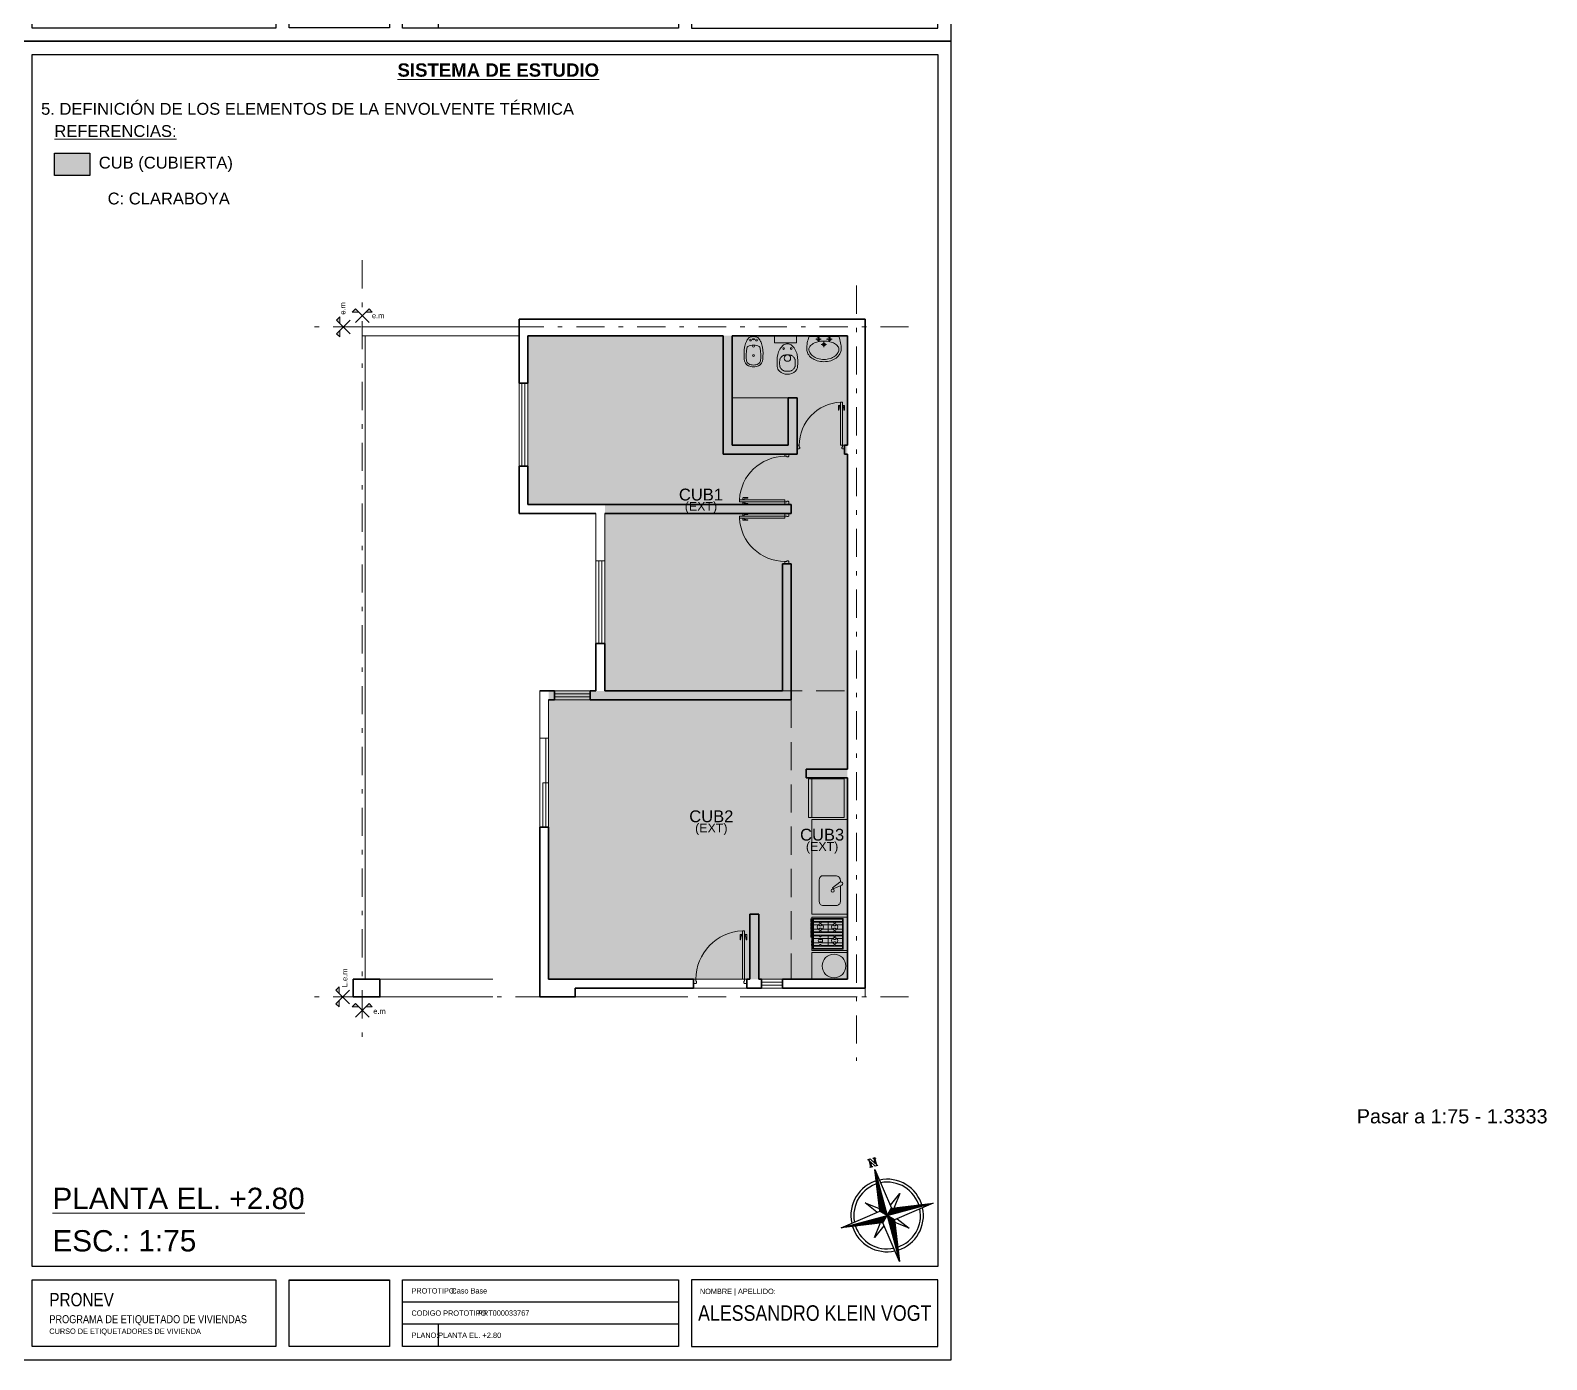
# Model space of a CAD drawing. Header units: millimetres. Extents: x 2761 to 3221, y 1635 to 1962.
# Drawn here: x 2989.04 to 3023.2, y 1802.77 to 1832.72 of the extents above; entities that cross this region are included whole.
import ezdxf
from ezdxf.enums import TextEntityAlignment as Align

# ---------------------------------------------------------------- set-up
doc = ezdxf.new("R2010")
doc.units = ezdxf.units.MM
doc.linetypes.add('DASHDOT', pattern=[25.4, 12.7, -6.35, 0, -6.35])
doc.linetypes.add('DASHED', pattern=[19.05, 12.7, -6.35])
for name, color, linetype, lineweight in [('Aberturas', 239, 'Continuous', 18), ('Artefacctos', 249, 'Continuous', 20), ('Detalles', 3, 'Continuous', 15), ('Ejes', 3, 'DASHDOT', 13), ('Muros', 6, 'Continuous', 50), ('Proyecciones', 249, 'DASHED', 0), ('Textos', 3, 'Continuous', 9)]:
    doc.layers.add(name, color=color, linetype=linetype, lineweight=lineweight)
doc.layers.add('Cubiertas de la envolvente térmica', color=7, linetype='Continuous', lineweight=15, true_color=0xe69138)
doc.layers.add('No View', color=70, linetype='Continuous', plot=False)
doc.styles.add('ROMANS', font='romans', dxfattribs={"width": 0.8})
doc.styles.get("Standard").update_dxf_attribs({"font": 'arial.ttf'})
picture_1 = doc.add_image_def('image1.png', size_in_pixel=(356, 237))

# ---------------------------------------------------------------- blocks, each defined once
blk = doc.blocks.new('Rotulo-PRONEV')
at = {"ltscale": 4}
for p, q in [((14.857, 1.299), (8.644, 1.299)), ((14.857, 0.801), (8.644, 0.801))]:
    blk.add_line(p, q, dxfattribs=at)
for points in [[(20.701, 2.099), (0.299, 2.099), (0.299, 29.398), (20.701, 29.398)], [(0.299, 1.797), (5.789, 1.797), (5.789, 0.294), (0.299, 0.294)], [(14.857, 0.296), (8.644, 0.296), (8.644, 1.8), (14.857, 1.8)], [(20.701, 1.8), (15.156, 1.8), (15.156, 0.296), (20.701, 0.296)]]:
    blk.add_lwpolyline(points, close=True, dxfattribs=at)
at = {"layer": 'No View'}
blk.add_line((9.444, 0.801), (9.444, 0.296), dxfattribs=at)
for points in [[(0, 0), (21, 0), (21, 29.7), (0, 29.7)], [(6.088, 1.793), (8.345, 1.793), (8.345, 0.298), (6.088, 0.298)]]:
    blk.add_lwpolyline(points, close=True, dxfattribs=at)
at = {"lineweight": 0, "insert": (0.685, 1.503), "char_height": 0.1803, "width": 5.63699, "attachment_point": 1, "line_spacing_factor": 0.999934}
blk.add_mtext('{\\fArial Narrow|b0|i0|c0|p34;\\H1.66667x;PRONEV\\P\\H0.6x;PROGRAMA DE ETIQUETADO DE VIVIENDAS \\P\\H0.66667x;CURSO DE ETIQUETADORES DE VIVIENDA}', dxfattribs=at)
at = {"lineweight": 0, "line_spacing_factor": 0.999934}
for s, insert, char_height, attachment_point in [('{\\fArial Narrow|b0|i0|c0|p34;PROTOTIPO:}', (8.844, 1.55), 0.1202, 4), ('{\\fArial Narrow|b0|i0|c0|p34;Caso Base}', (9.744, 1.55), 0.1202, 4), ('{\\fArial Narrow|b0|i0|c0|p34;NOMBRE | APELLIDO:}', (15.342, 1.599), 0.1202, 1), ('{\\fArial Narrow|b0|i0|c0|p34;CODIGO PROTOTIPO}:', (8.844, 1.048), 0.1202, 4), ('{\\fArial Narrow|b0|i0|c0|p34;PRT000033767}', (10.344, 1.05), 0.1202, 4), ('{\\fArial Narrow|b0|i0|c0|p34;ALESSANDRO KLEIN VOGT}', (17.929, 1.048), 0.35, 5), ('{\\fArial Narrow|b0|i0|c0|p34;PLANO}:', (8.844, 0.55), 0.1202, 4)]:
    blk.add_mtext(s, dxfattribs=dict(at, insert=insert, char_height=char_height, attachment_point=attachment_point))
image = blk.add_image(picture_1, insert=(6.088, 0.298), size_in_units=(2.257, 1.502))
image.dxf.flags = 7
blk = doc.blocks.new('*X5')
at = {"color": 0, "linetype": 'ByBlock'}
for p, q in [((-217.53, 160.5), (-217.53, 160.5)), ((-217.52, 160.498), (-217.52, 160.5)), ((-217.51, 160.497), (-217.51, 160.5)), ((-217.5, 160.496), (-217.5, 160.5)), ((-217.49, 160.494), (-217.49, 160.5)), ((-217.48, 160.493), (-217.48, 160.5)), ((-217.47, 160.491), (-217.47, 160.5)), ((-217.46, 160.49), (-217.46, 160.5)), ((-217.45, 160.488), (-217.45, 160.5)), ((-217.44, 160.487), (-217.44, 160.5)), ((-217.43, 160.486), (-217.43, 160.5)), ((-217.42, 160.484), (-217.42, 160.5)), ((-217.41, 160.483), (-217.41, 160.5)), ((-217.4, 160.481), (-217.4, 160.5)), ((-217.39, 160.48), (-217.39, 160.5)), ((-217.38, 160.478), (-217.38, 160.5)), ((-217.37, 160.477), (-217.37, 160.5)), ((-217.36, 160.476), (-217.36, 160.5)), ((-217.35, 160.474), (-217.35, 160.5)), ((-217.34, 160.473), (-217.34, 160.5)), ((-217.33, 160.471), (-217.33, 160.5)), ((-217.32, 160.47), (-217.32, 160.5)), ((-217.31, 160.468), (-217.31, 160.5)), ((-217.3, 160.467), (-217.3, 160.5)), ((-217.29, 160.466), (-217.29, 160.5)), ((-217.28, 160.464), (-217.28, 160.5)), ((-217.27, 160.463), (-217.27, 160.5)), ((-217.26, 160.461), (-217.26, 160.5)), ((-217.25, 160.46), (-217.25, 160.5)), ((-217.24, 160.458), (-217.24, 160.5)), ((-217.23, 160.457), (-217.23, 160.5)), ((-217.22, 160.456), (-217.22, 160.5)), ((-217.21, 160.454), (-217.21, 160.5)), ((-217.2, 160.453), (-217.2, 160.5)), ((-217.19, 160.451), (-217.19, 160.5)), ((-217.18, 160.45), (-217.18, 160.5)), ((-217.17, 160.448), (-217.17, 160.5)), ((-217.16, 160.447), (-217.16, 160.5)), ((-217.15, 160.446), (-217.15, 160.5)), ((-217.14, 160.444), (-217.14, 160.5)), ((-217.13, 160.443), (-217.13, 160.5)), ((-217.12, 160.441), (-217.12, 160.5)), ((-217.11, 160.44), (-217.11, 160.5)), ((-217.1, 160.438), (-217.1, 160.5)), ((-217.09, 160.441), (-217.09, 160.5)), ((-217.08, 160.451), (-217.08, 160.5)), ((-217.07, 160.461), (-217.07, 160.5)), ((-217.06, 160.471), (-217.06, 160.5)), ((-217.05, 160.481), (-217.05, 160.5)), ((-217.04, 160.491), (-217.04, 160.5))]:
    blk.add_line(p, q, dxfattribs=at)
blk = doc.blocks.new('Sbpln014')
at = {"color": 0, "linetype": 'ByBlock'}
for p, q in [((-0.156, 0.156), (0, 1.25)), ((0, 1.25), (0.156, 0.156)), ((0, 1.25), (0, 0)), ((-0.234, 0.156), (-0.469, 0.469)), ((-0.469, 0.469), (-0.156, 0.234)), ((0.156, 0.234), (0.469, 0.469)), ((0.469, 0.469), (0.234, 0.156)), ((-1.25, 0), (-0.156, 0.156)), ((-0.156, -0.156), (-1.25, 0)), ((0, 0), (-1.25, 0)), ((-0.156, 0.156), (0, 0)), ((-0.156, -0.156), (0, 0)), ((0, 0), (0.156, 0.156)), ((0, 0), (0.156, -0.156)), ((0, 0), (0, -1.25)), ((1.25, 0), (0, 0)), ((0.156, 0.156), (1.25, 0)), ((-0.469, -0.469), (-0.234, -0.156)), ((-0.156, -0.234), (-0.469, -0.469)), ((0, -1.25), (-0.156, -0.156)), ((0.156, -0.156), (0, -1.25)), ((1.25, 0), (0.156, -0.156)), ((0.469, -0.469), (0.156, -0.234)), ((0.234, -0.156), (0.469, -0.469))]:
    blk.add_line(p, q, dxfattribs=at)
blk.add_lwpolyline([(1.348, 0.064), (1.348, 0.044), (1.328, 0.044), (1.328, 0.103), (1.348, 0.103), (1.348, 0.083), (1.523, 0.083), (1.523, 0.103), (1.543, 0.103), (1.543, 0.044), (1.387, -0.053), (1.523, -0.053), (1.523, -0.034), (1.543, -0.034), (1.543, -0.092), (1.523, -0.092), (1.523, -0.073), (1.348, -0.073), (1.348, -0.092), (1.328, -0.092), (1.328, -0.034), (1.484, 0.064), (1.348, 0.064)], dxfattribs=at)
for radius, start, end in [(0.95, 92.5891, 177.4109), (0.873, 93.5464, 176.4536), (0.95, 0, 87.4109), (0.873, 0, 86.4536), (0.95, 182.5891, 267.4109), (0.873, 183.5464, 266.4536), (0.95, 270, 357.4109), (0.873, 270, 356.4536)]:
    blk.add_arc((0, 0), radius, start, end, dxfattribs=at)
for p, xscale, yscale, zscale, rotation in [((-401.25, -542.578), 2.499999999999996, 2.499999999999996, 2.499999999999996, 270), ((-542.578, 401.25), 2.5, 2.5, 2.5, 180), ((401.25, 542.578), 2.5, 2.5, 2.5, 90)]:
    blk.add_blockref('*X5', p, dxfattribs=dict(at, xscale=xscale, yscale=yscale, zscale=zscale, rotation=rotation))
at = {"color": 0, "linetype": 'ByBlock', "xscale": 2.5, "yscale": 2.5, "zscale": 2.5}
blk.add_blockref('*X5', (542.578, -401.25), dxfattribs=at)
blk = doc.blocks.new('Bidet')
at = {"color": 0, "linetype": 'ByBlock'}
blk.add_lwpolyline([(0.097, 0.628, -0.262722), (0.176, 0.5, -0.061431), (0.171, 0.274, -0.073837), (0.143, 0.178, -0.02136), (0.11, 0.116, -0.217458), (0.046, 0.075, -0.067695), (0, 0.071, -0.067639), (-0.045, 0.075, -0.190009), (-0.109, 0.116, -0.02136), (-0.143, 0.178, -0.069685), (-0.171, 0.274, -0.061431), (-0.176, 0.5, -0.262722), (-0.097, 0.628, -0.09682), (0, 0.645, -0.096471), (0.097, 0.628)], format="xyb", close=True, dxfattribs=at)
for points in [[(-0.127, 0.29, -0.084724), (-0.132, 0.53, -0.252864), (-0.091, 0.589, -0.103412), (0, 0.612, -0.103412)], [(0.127, 0.29, 0.084724), (0.132, 0.53, 0.252864), (0.091, 0.589, 0.103412), (0.001, 0.612, 0.103412)], [(0, 0.231, -0.087783), (-0.109, 0.258, -0.148188), (-0.127, 0.29, -0.09678)], [(0.001, 0.231, 0.087783), (0.109, 0.258, 0.148188), (0.127, 0.29, 0.09678)]]:
    blk.add_lwpolyline(points, format="xyb", dxfattribs=at)
for centre, radius in [((0, 0.431), 0.0166), ((-0.056, 0.137), 0.0166), ((0, 0.253), 0.0171), ((0, 0.116), 0.0166), ((0.056, 0.137), 0.0166)]:
    blk.add_circle(centre, radius, dxfattribs=at)
blk = doc.blocks.new('Inodoro')
at = {"color": 0, "linetype": 'ByBlock'}
blk.add_lwpolyline([(0, 0.585, 0.193023), (-0.137, 0.535, 0.145572), (-0.172, 0.456, 0.077711), (-0.165, 0.255, 0.087544), (-0.125, 0.161, 0.055228), (-0.065, 0.091, 0.090627), (0, 0.072, 0.091051), (0.065, 0.091, 0.055228), (0.126, 0.161, 0.087544), (0.165, 0.255, 0.077711), (0.172, 0.456, 0.145572), (0.137, 0.535, 0.193023), (0, 0.585, 61.25604)], format="xyb", close=True, dxfattribs=at)
for points in [[(-0.015, 0.536), (-0.033, 0.535, 0.028747), (-0.061, 0.527, 0.052421), (-0.075, 0.521, 0.050041), (-0.092, 0.508, 0.040538), (-0.109, 0.49, 0.036304), (-0.125, 0.468, 0.08346), (-0.129, 0.457, 0.024812), (-0.13, 0.446, 0.009631), (-0.132, 0.42, 0.014344), (-0.133, 0.411, 0.009208), (-0.132, 0.396)], [(0.015, 0.536), (0.033, 0.535, -0.028747), (0.061, 0.527, -0.052421), (0.075, 0.521, -0.050041), (0.092, 0.508, -0.040538), (0.109, 0.49, -0.036304), (0.124, 0.468, -0.08346), (0.129, 0.457, -0.024812), (0.13, 0.446, -0.009631), (0.132, 0.42, -0.014344), (0.132, 0.411, -0.009208), (0.132, 0.396)], [(-0.015, 0.256), (-0.033, 0.258, -0.028747), (-0.061, 0.265, -0.052421), (-0.075, 0.272, -0.050041), (-0.092, 0.284, -0.040538), (-0.109, 0.303, -0.036304), (-0.125, 0.325, -0.08346), (-0.129, 0.336, -0.024812), (-0.13, 0.346, -0.009631), (-0.132, 0.373, -0.014344), (-0.133, 0.382, -0.009208), (-0.132, 0.396)], [(0.015, 0.256), (0.033, 0.258, 0.028747), (0.061, 0.265, 0.052421), (0.075, 0.272, 0.050041), (0.092, 0.284, 0.040538), (0.109, 0.303, 0.036304), (0.124, 0.325, 0.08346), (0.129, 0.336, 0.024812), (0.13, 0.346, 0.009631), (0.132, 0.373, 0.014344), (0.132, 0.382, 0.009208), (0.132, 0.396)]]:
    blk.add_lwpolyline(points, format="xyb", dxfattribs=at)
for points in [[(-0.015, 0.536), (0, 0.536)], [(0.015, 0.536), (0, 0.536)], [(-0.015, 0.256), (0, 0.256)], [(0.015, 0.256), (0, 0.256)]]:
    blk.add_lwpolyline(points, dxfattribs=at)
for centre, radius in [((0, 0.314), 0.0535), ((-0.064, 0.152), 0.0141), ((0.064, 0.152), 0.0141)]:
    blk.add_circle(centre, radius, dxfattribs=at)
at = {"color": 0, "linetype": 'ByBlock', "style": 'ROMANS', "flags": 1}
blk.add_attdef('NOMENCLATURA', text='', height=0.08, dxfattribs=at).set_placement((0.017, 0.438), align=Align.MIDDLE)
blk = doc.blocks.new('Lav1')
at = {"color": 0, "linetype": 'ByBlock'}
for p, q in [((-0.098, 0.005), (-0.098, -0.092)), ((0.098, 0.005), (0.098, -0.092)), ((-0.146, -0.044), (-0.049, -0.044)), ((-0.048, -0.14), (0.048, -0.14)), ((0, -0.092), (0, -0.189)), ((0.049, -0.044), (0.146, -0.044))]:
    blk.add_line(p, q, dxfattribs=at)
for points in [[(0.268, 0, -0.093113), (0.31, -0.225, -0.130379), (0.288, -0.307, -0.106492), (0.219, -0.384, -0.084146), (0.123, -0.432, -0.073141), (0, -0.45, -0.073141), (-0.123, -0.432, -0.084146), (-0.219, -0.384, -0.106492), (-0.288, -0.307, -0.130379), (-0.31, -0.225, -0.093113), (-0.268, 0)], [(-0.27, -0.225, -0.165741), (-0.253, -0.175, -0.105633), (-0.191, -0.122, -0.068595), (-0.109, -0.092, -0.054776), (0, -0.08, -0.054776), (0.109, -0.092, -0.068595), (0.191, -0.122, -0.105633), (0.253, -0.175, -0.165741), (0.27, -0.225, -0.130379), (0.253, -0.287, -0.106492), (0.196, -0.352, -0.084146), (0.111, -0.394, -0.073141), (0, -0.41, -0.073141), (-0.111, -0.394, -0.084146), (-0.196, -0.352, -0.106492), (-0.253, -0.287, -0.130379)]]:
    blk.add_lwpolyline(points, format="xyb", close=True, dxfattribs=at)
for centre, radius in [((-0.098, -0.044), 0.03), ((0, -0.14), 0.028), ((0, -0.14), 0.014), ((0.098, -0.044), 0.03)]:
    blk.add_circle(centre, radius, dxfattribs=at)
blk = doc.blocks.new('P82i')
at = {"color": 0, "linetype": 'ByBlock'}
for points in [[(0.036, 0.828), (0.011, 0.828, 0.414214), (0.001, 0.818), (0.001, 0.738), (0.011, 0.738), (0.021, 0.808), (0.036, 0.808)], [(0.081, 0.828), (0.106, 0.828, -0.414214), (0.116, 0.818), (0.116, 0.738), (0.106, 0.738), (0.096, 0.808), (0.081, 0.808)]]:
    blk.add_lwpolyline(points, format="xyb", dxfattribs=at)
for points in [[(0.041, 0.798), (0.036, 0.798), (0.036, 0.838), (0.041, 0.838)], [(0.076, 0.838), (0.081, 0.838), (0.081, 0.798), (0.076, 0.798)]]:
    blk.add_lwpolyline(points, dxfattribs=at)
for points in [[(0.076, 0.89), (0.041, 0.89), (0.041, 0.07), (0.076, 0.07)], [(0, 0.07), (0.041, 0.07), (0.041, 0.035), (0.051, 0.035), (0.051, 0.01), (0.041, 0), (0, 0)], [(0.9, 0), (0.861, 0), (0.851, 0.01), (0.851, 0.035), (0.861, 0.035), (0.861, 0.07), (0.9, 0.07)]]:
    blk.add_lwpolyline(points, close=True, dxfattribs=at)
blk.add_arc((0.041, 0.07), 0.82, 360, 87.5537, dxfattribs=at)

msp = doc.modelspace()

# ---------------------------------------------------------------- hatches: boundary and pattern name
at = {"layer": 'Cubiertas de la envolvente térmica', "lineweight": 20, "transparency": 33554559}
h = msp.add_hatch(color=256, dxfattribs=at)
h.dxf.hatch_style = 1
h.paths.add_polyline_path([(2990.382, 1829.445), (2990.382, 1829.945), (2989.582, 1829.945), (2989.582, 1829.445)])
h = msp.add_hatch(color=256, dxfattribs=at)
h.dxf.hatch_style = 1
h.paths.add_polyline_path([(3007.45, 1825.835), (3000.25, 1825.835), (3000.25, 1822.035), (3001.983, 1822.035), (3001.983, 1817.835), (3007.45, 1817.835)])
h.paths.add_polyline_path([(3005.106, 1823.619), (3005.106, 1824.152)], flags=16)
h.paths.add_polyline_path([(3007.45, 1817.835), (3001.983, 1817.835), (3000.716, 1817.835), (3000.716, 1811.341), (3007.45, 1811.341)])
at = {"layer": 'Textos', "true_color": 0xc7c8ca}
h = msp.add_hatch(color=9, dxfattribs=at)
h.paths.add_polyline_path([(2996.363, 1826.442), (2996.291, 1826.368), (2996.436, 1826.368)])
h.paths.add_polyline_path([(2996.67, 1826.442), (2996.596, 1826.368), (2996.741, 1826.368)])
h = msp.add_hatch(color=9, dxfattribs=at)
h.paths.add_polyline_path([(2995.936, 1825.882), (2996.009, 1825.81), (2996.009, 1825.955)])
h.paths.add_polyline_path([(2995.936, 1826.189), (2996.009, 1826.115), (2996.009, 1826.26)])
h = msp.add_hatch(color=9, dxfattribs=at)
h.paths.add_polyline_path([(2995.92, 1810.788), (2995.994, 1810.716), (2995.994, 1810.862)])
h.paths.add_polyline_path([(2995.92, 1811.095), (2995.994, 1811.022), (2995.994, 1811.167)])
h = msp.add_hatch(color=9, dxfattribs=at)
h.paths.add_polyline_path([(2996.363, 1810.791), (2996.291, 1810.718), (2996.436, 1810.718)])
h.paths.add_polyline_path([(2996.67, 1810.791), (2996.596, 1810.718), (2996.741, 1810.718)])

# ---------------------------------------------------------------- linework, layer by layer
at = {"layer": 'Artefacctos', "color": 9, "lineweight": 20, "true_color": 0xc7c8ca}
for p, q in [((3000.05, 1824.768), (3000.05, 1822.901)), ((3000.116, 1824.768), (3000.116, 1822.901)), ((3000.183, 1824.768), (3000.183, 1822.901)), ((3000.25, 1824.768), (3000.25, 1822.901)), ((3006.116, 1824.435), (3004.85, 1824.435)), ((3001.783, 1821.835), (3001.783, 1820.768)), ((3001.983, 1821.835), (3001.983, 1820.768)), ((3001.783, 1820.768), (3001.983, 1820.768)), ((3001.783, 1820.768), (3001.783, 1818.901)), ((3001.85, 1820.768), (3001.85, 1818.901)), ((3001.916, 1820.768), (3001.916, 1818.901)), ((3001.983, 1820.768), (3001.983, 1818.901)), ((3000.516, 1817.835), (3000.516, 1816.768)), ((3000.85, 1817.835), (3001.65, 1817.835)), ((3001.65, 1817.768), (3000.85, 1817.768)), ((3000.716, 1817.635), (3000.716, 1816.768)), ((3001.65, 1817.701), (3000.85, 1817.701)), ((3001.65, 1817.635), (3000.85, 1817.635)), ((3000.716, 1816.768), (3000.516, 1816.768)), ((3000.516, 1816.768), (3000.516, 1814.768)), ((3000.65, 1816.768), (3000.65, 1814.768)), ((3000.716, 1816.768), (3000.716, 1814.768)), ((3000.583, 1815.768), (3000.583, 1814.768)), ((3000.716, 1815.768), (3000.583, 1815.768)), ((3006.65, 1814.987), (3006.65, 1815.853)), ((3006.65, 1814.941), (3006.65, 1812.806)), ((3007.45, 1814.941), (3006.65, 1814.941)), ((3006.65, 1812.806), (3007.45, 1812.806)), ((3006.685, 1812.645), (3007.336, 1812.645)), ((3007.011, 1812.645), (3007.011, 1812.39)), ((3006.685, 1812.39), (3007.336, 1812.39)), ((3006.685, 1812.337), (3007.336, 1812.337)), ((3007.011, 1812.082), (3007.011, 1812.337)), ((3006.685, 1812.082), (3007.336, 1812.082)), ((3007.45, 1811.946), (3006.65, 1811.946)), ((3006.65, 1811.946), (3006.65, 1811.341)), ((3005.983, 1811.341), (3005.516, 1811.341)), ((3005.983, 1811.275), (3005.516, 1811.275)), ((3005.983, 1811.208), (3005.516, 1811.208)), ((3005.516, 1811.141), (3005.983, 1811.141))]:
    msp.add_line(p, q, dxfattribs=at)
for points in [[(3005.808, 1825.835), (3006.298, 1825.835), (3006.298, 1825.679), (3005.808, 1825.679)], [(3006.575, 1815.853), (3007.375, 1815.853), (3007.375, 1814.987), (3006.575, 1814.987)], [(3006.65, 1811.99), (3007.44, 1811.99), (3007.44, 1812.737), (3006.65, 1812.737)], [(3006.668, 1812.017), (3006.668, 1812.711), (3007.353, 1812.711), (3007.353, 1812.017)], [(3006.685, 1812.033), (3006.685, 1812.694), (3007.336, 1812.694), (3007.336, 1812.033)]]:
    msp.add_lwpolyline(points, close=True, dxfattribs=at)
for points in [[(3007.289, 1813.531), (3007.289, 1813.564, 0.414412), (3007.183, 1813.673), (3006.9, 1813.673, 0.414214), (3006.814, 1813.587), (3006.814, 1813.089, 0.414214), (3006.9, 1813.003), (3007.203, 1813.003, 0.414214), (3007.289, 1813.089), (3007.289, 1813.444)], [(3007.336, 1812.627), (3007.188, 1812.627, 0.199), (3007.186, 1812.626), (3007.163, 1812.604, -0.414411), (3007.159, 1812.604), (3007.136, 1812.626, 0.199), (3007.134, 1812.627), (3006.866, 1812.627, 0.199), (3006.864, 1812.626), (3006.841, 1812.604, -0.414411), (3006.837, 1812.604), (3006.814, 1812.626, 0.199), (3006.812, 1812.627), (3006.685, 1812.627)], [(3007.336, 1812.408), (3007.188, 1812.408, -0.199), (3007.186, 1812.409), (3007.163, 1812.431, 0.414411), (3007.159, 1812.431), (3007.136, 1812.409, -0.199), (3007.134, 1812.408), (3006.866, 1812.408, -0.199), (3006.864, 1812.409), (3006.841, 1812.431, 0.414411), (3006.837, 1812.431), (3006.814, 1812.409, -0.199), (3006.812, 1812.408), (3006.685, 1812.408)], [(3007.336, 1812.32), (3007.188, 1812.32, 0.199), (3007.186, 1812.319), (3007.163, 1812.296, -0.414411), (3007.159, 1812.296), (3007.136, 1812.319, 0.199), (3007.134, 1812.32), (3006.866, 1812.32, 0.199), (3006.864, 1812.319), (3006.841, 1812.296, -0.414411), (3006.837, 1812.296), (3006.814, 1812.319, 0.199), (3006.812, 1812.32), (3006.685, 1812.32)], [(3007.336, 1812.1), (3007.188, 1812.1, -0.199), (3007.186, 1812.101), (3007.163, 1812.123, 0.414411), (3007.159, 1812.123), (3007.136, 1812.101, -0.199), (3007.134, 1812.1), (3006.866, 1812.1, -0.199), (3006.864, 1812.101), (3006.841, 1812.123, 0.414411), (3006.837, 1812.123), (3006.814, 1812.101, -0.199), (3006.812, 1812.1), (3006.685, 1812.1)]]:
    msp.add_lwpolyline(points, format="xyb", dxfattribs=at)
msp.add_lwpolyline([(3007.126, 1813.375), (3007.321, 1813.458, 1.03918), (3007.281, 1813.527), (3007.111, 1813.4)], format="xyb", close=True, dxfattribs=at)
for points in [[(3006.65, 1812.633), (3006.625, 1812.633), (3006.625, 1812.699), (3006.65, 1812.699)], [(3006.65, 1812.546), (3006.625, 1812.546), (3006.625, 1812.612), (3006.65, 1812.612)], [(3006.65, 1812.459), (3006.625, 1812.459), (3006.625, 1812.525), (3006.65, 1812.525)], [(3006.65, 1812.372), (3006.625, 1812.372), (3006.625, 1812.438), (3006.65, 1812.438)], [(3006.65, 1812.285), (3006.625, 1812.285), (3006.625, 1812.351), (3006.65, 1812.351)], [(3006.685, 1812.566), (3006.804, 1812.566), (3006.83, 1812.541), (3006.849, 1812.541), (3006.874, 1812.566), (3007.126, 1812.566), (3007.152, 1812.541), (3007.171, 1812.541), (3007.196, 1812.566), (3007.336, 1812.566)], [(3006.685, 1812.469), (3006.804, 1812.469), (3006.83, 1812.494), (3006.849, 1812.494), (3006.874, 1812.469), (3007.126, 1812.469), (3007.152, 1812.494), (3007.171, 1812.494), (3007.196, 1812.469), (3007.336, 1812.469)], [(3006.65, 1812.171), (3006.641, 1812.171), (3006.641, 1812.206), (3006.65, 1812.206)], [(3006.65, 1812.104), (3006.641, 1812.104), (3006.641, 1812.139), (3006.65, 1812.139)], [(3006.685, 1812.259), (3006.804, 1812.259), (3006.83, 1812.233), (3006.849, 1812.233), (3006.874, 1812.259), (3007.126, 1812.259), (3007.152, 1812.233), (3007.171, 1812.233), (3007.196, 1812.259), (3007.336, 1812.259)], [(3006.685, 1812.161), (3006.804, 1812.161), (3006.83, 1812.187), (3006.849, 1812.187), (3006.874, 1812.161), (3007.126, 1812.161), (3007.152, 1812.187), (3007.171, 1812.187), (3007.196, 1812.161), (3007.336, 1812.161)]]:
    msp.add_lwpolyline(points, dxfattribs=at)
for centre, radius in [((3007.116, 1813.335), 0.036), ((3006.839, 1812.518), 0.07), ((3007.161, 1812.518), 0.07), ((3006.839, 1812.21), 0.049), ((3007.161, 1812.21), 0.07), ((3007.146, 1811.639), 0.267)]:
    msp.add_circle(centre, radius, dxfattribs=at)
at = {"layer": 'Detalles', "color": 9, "lineweight": 20, "true_color": 0xc7c8ca}
msp.add_line((2996.583, 1825.835), (2996.583, 1811.342), dxfattribs=at)
at = {"layer": 'Ejes', "color": 9, "ltscale": 0.05, "true_color": 0xc7c8ca}
for p, q in [((2996.516, 1827.535), (2996.516, 1809.924)), ((3007.65, 1826.967), (3007.65, 1809.504)), ((3008.827, 1826.035), (2995.137, 1826.035)), ((3008.827, 1810.942), (2995.137, 1810.942))]:
    msp.add_line(p, q, dxfattribs=at)
at = {"layer": 'Ejes', "color": 18, "linetype": 'DASHED', "ltscale": 0.05, "true_color": 0x000000}
for p, q in [((3001.983, 1817.835), (3007.45, 1817.835)), ((3006.183, 1817.635), (3006.183, 1811.341))]:
    msp.add_line(p, q, dxfattribs=at)
at = {"layer": 'Muros', "color": 9, "lineweight": 20, "true_color": 0xc7c8ca}
for p, q in [((3000.05, 1826.035), (2996.516, 1826.035)), ((2996.516, 1826.035), (2996.516, 1825.835)), ((3000.05, 1825.835), (2996.516, 1825.835))]:
    msp.add_line(p, q, dxfattribs=at)
at = {"layer": 'Muros', "color": 9, "lineweight": 35, "true_color": 0xc7c8ca}
for p, q in [((3007.85, 1826.207), (3000.05, 1826.207)), ((3000.05, 1826.207), (3000.05, 1824.768)), ((3007.85, 1826.207), (3007.85, 1811.141)), ((3004.65, 1825.835), (3000.25, 1825.835)), ((3000.25, 1824.768), (3000.25, 1825.835)), ((3004.65, 1825.835), (3004.65, 1823.168)), ((3007.45, 1825.835), (3004.85, 1825.835)), ((3004.85, 1825.835), (3004.85, 1823.368)), ((3007.45, 1825.835), (3007.45, 1823.368)), ((3000.05, 1824.768), (3000.25, 1824.768)), ((3006.116, 1823.368), (3006.116, 1824.435)), ((3006.116, 1824.435), (3006.316, 1824.435)), ((3006.316, 1823.168), (3006.316, 1824.435)), ((3004.85, 1823.368), (3006.116, 1823.368)), ((3007.383, 1823.368), (3007.383, 1823.168)), ((3007.383, 1823.368), (3007.45, 1823.368)), ((3000.05, 1822.901), (3000.05, 1821.835)), ((3000.05, 1822.901), (3000.25, 1822.901)), ((3000.25, 1822.901), (3000.25, 1822.035)), ((3004.65, 1823.168), (3006.316, 1823.168)), ((3007.383, 1823.168), (3007.45, 1823.168)), ((3007.45, 1823.168), (3007.45, 1816.075)), ((3000.25, 1822.035), (3006.183, 1822.035)), ((3006.183, 1822.035), (3006.183, 1821.835)), ((3000.05, 1821.835), (3001.783, 1821.835)), ((3001.983, 1821.835), (3006.183, 1821.835)), ((3005.983, 1820.701), (3005.983, 1817.835)), ((3005.983, 1820.701), (3006.183, 1820.701)), ((3006.183, 1820.701), (3006.183, 1817.635)), ((3001.783, 1818.901), (3001.783, 1817.835)), ((3001.783, 1818.901), (3001.983, 1818.901)), ((3001.983, 1818.901), (3001.983, 1817.835)), ((3000.85, 1817.835), (3000.516, 1817.835)), ((3000.85, 1817.835), (3000.85, 1817.635)), ((3001.783, 1817.835), (3001.65, 1817.835)), ((3001.65, 1817.835), (3001.65, 1817.635)), ((3005.983, 1817.835), (3001.983, 1817.835)), ((3000.85, 1817.635), (3000.716, 1817.635)), ((3006.183, 1817.635), (3001.65, 1817.635)), ((3006.516, 1816.075), (3006.516, 1815.875)), ((3007.45, 1816.075), (3006.516, 1816.075)), ((3006.518, 1815.875), (3006.516, 1815.875)), ((3007.45, 1815.875), (3006.518, 1815.875)), ((3007.45, 1815.875), (3007.45, 1811.341)), ((3000.516, 1814.768), (3000.516, 1810.942)), ((3000.716, 1814.768), (3000.516, 1814.768)), ((3000.716, 1814.768), (3000.516, 1814.768)), ((3000.716, 1814.768), (3000.716, 1811.341)), ((3005.25, 1812.806), (3005.25, 1811.341)), ((3005.45, 1812.806), (3005.25, 1812.806)), ((3005.45, 1812.806), (3005.45, 1811.341)), ((3000.716, 1811.341), (3003.984, 1811.341)), ((3003.984, 1811.341), (3003.984, 1811.141)), ((3005.25, 1811.341), (3005.183, 1811.341)), ((3005.183, 1811.341), (3005.183, 1811.141)), ((3005.516, 1811.341), (3005.45, 1811.341)), ((3005.516, 1811.341), (3005.516, 1811.141)), ((3007.45, 1811.341), (3005.983, 1811.341)), ((3005.983, 1811.341), (3005.983, 1811.141)), ((3001.316, 1811.141), (3003.984, 1811.141)), ((3005.516, 1811.141), (3005.183, 1811.141)), ((3007.85, 1811.141), (3005.983, 1811.141))]:
    msp.add_line(p, q, dxfattribs=at)
for points in [[(2996.316, 1810.942), (2996.916, 1810.942), (2996.916, 1811.342), (2996.316, 1811.342), (2996.316, 1810.942)], [(3000.516, 1810.942), (3001.316, 1810.942), (3001.316, 1811.141)]]:
    msp.add_lwpolyline(points, dxfattribs=at)
at = {"layer": 'No View'}
msp.add_lwpolyline([(2989.582, 1829.945), (2990.382, 1829.945), (2990.382, 1829.445), (2989.582, 1829.445)], close=True, dxfattribs=at)
at = {"layer": 'Proyecciones', "color": 9, "ltscale": 0.2, "true_color": 0xc7c8ca}
for p, q in [((2996.917, 1811.342), (3000.516, 1811.34)), ((3003.984, 1811.341), (3005.183, 1811.341)), ((2996.916, 1810.943), (3000.516, 1810.942)), ((3001.316, 1810.942), (3007.85, 1810.942)), ((3005.183, 1811.141), (3003.984, 1811.141)), ((3007.85, 1811.141), (3007.85, 1810.942))]:
    msp.add_line(p, q, dxfattribs=at)
at = {"layer": 'Textos', "color": 9, "true_color": 0xc7c8ca}
for p, q in [((2996.363, 1826.442), (2996.291, 1826.368)), ((2996.436, 1826.368), (2996.291, 1826.368)), ((2996.363, 1826.442), (2996.67, 1826.134)), ((2996.363, 1826.134), (2996.67, 1826.442)), ((2996.741, 1826.368), (2996.596, 1826.368)), ((2996.67, 1826.442), (2996.741, 1826.368)), ((2995.936, 1826.189), (2996.009, 1826.26)), ((2995.936, 1825.882), (2996.243, 1826.189)), ((2996.243, 1825.882), (2995.936, 1826.189)), ((2996.009, 1826.26), (2996.009, 1826.115)), ((2995.936, 1825.882), (2996.009, 1825.81)), ((2996.009, 1825.955), (2996.009, 1825.81)), ((2995.92, 1811.095), (2995.994, 1811.167)), ((2995.92, 1810.788), (2996.227, 1811.095)), ((2996.227, 1810.788), (2995.92, 1811.095)), ((2995.994, 1811.167), (2995.994, 1811.022)), ((2995.92, 1810.788), (2995.994, 1810.716)), ((2995.994, 1810.862), (2995.994, 1810.716)), ((2996.363, 1810.791), (2996.291, 1810.718)), ((2996.436, 1810.718), (2996.291, 1810.718)), ((2996.363, 1810.791), (2996.67, 1810.484)), ((2996.363, 1810.484), (2996.67, 1810.791)), ((2996.741, 1810.718), (2996.596, 1810.718)), ((2996.67, 1810.791), (2996.741, 1810.718))]:
    msp.add_line(p, q, dxfattribs=at)

# ---------------------------------------------------------------- block references
for p in [(2988.783, 1832.471), (2988.783, 1802.771)]:
    msp.add_blockref('Rotulo-PRONEV', p)
at = {"color": 9, "ltscale": 0.7, "true_color": 0xc7c8ca, "xscale": 0.8605317641614497, "yscale": 0.8605317641614497, "zscale": 0.8605317641614497, "rotation": 105.0000000000084}
msp.add_blockref('Sbpln014', (3008.343, 1806.019), dxfattribs=at)
at = {"layer": 'Aberturas', "color": 9, "true_color": 0xc7c8ca}
for p, xscale, yscale, zscale in [((3007.383, 1823.285), -1.185185155554815, 1.185185155554815, 1.185185155554815), ((3005.183, 1811.248), -1.332765374718572, 1.332765374718572, 1.332765374718572)]:
    msp.add_blockref('P82i', p, dxfattribs=dict(at, xscale=xscale, yscale=yscale, zscale=zscale))
at = {"layer": 'Aberturas', "color": 9, "true_color": 0xc7c8ca, "yscale": 1.247869745009356, "zscale": 1.247869745009356}
for p, xscale, rotation in [((3006.127, 1822.045), 1.247869745009356, 90.00000000000004), ((3006.127, 1821.825), -1.247869745009356, 90)]:
    msp.add_blockref('P82i', p, dxfattribs=dict(at, xscale=xscale, rotation=rotation))
at = {"layer": 'Artefacctos', "color": 9, "lineweight": 20, "true_color": 0xc7c8ca, "rotation": 180}
for name, p, xscale, yscale, zscale in [('Bidet', (3005.333, 1825.899), 1.182436317220075, 1.182436317220075, 1.182436317220075), ('Inodoro', (3006.097, 1825.75), 1.3333333, 1.3333333, 1.3333333)]:
    msp.add_blockref(name, p, dxfattribs=dict(at, xscale=xscale, yscale=yscale, zscale=zscale))
at = {"layer": 'Artefacctos', "color": 9, "lineweight": 20, "true_color": 0xc7c8ca, "xscale": -1.252349510554884, "yscale": 1.252349510554884, "zscale": 1.252349510554884}
msp.add_blockref('Lav1', (3006.919, 1825.815), dxfattribs=at)

# ---------------------------------------------------------------- texts
at = {"lineweight": 0, "insert": (2998.227, 1803.32), "char_height": 0.1202, "attachment_point": 4, "line_spacing_factor": 0.999934}
msp.add_mtext('{\\C7;PLANTA EL. +2.80}', dxfattribs=at)
at = {"layer": 'Textos', "color": 9, "true_color": 0xc7c8ca}
for s, p in [('e.m', (2996.139, 1826.312)), ('L.e.m', (2996.183, 1811.161))]:
    msp.add_text(s, height=0.12, rotation=90, dxfattribs=at).set_placement(p)
for p in [(2996.736, 1826.229), (2996.767, 1810.561)]:
    msp.add_text('e.m', height=0.12, dxfattribs=at).set_placement(p)
at = {"layer": 'Textos', "color": 7, "lineweight": 20}
for s, height, p in [('CUB1', 0.2667, (3004.149, 1822.125)), ('(EXT)', 0.2, (3004.149, 1821.894)), ('CUB2', 0.2667, (3004.382, 1814.878)), ('(EXT)', 0.2, (3004.382, 1814.647)), ('CUB3', 0.2667, (3006.878, 1814.464)), ('(EXT)', 0.2, (3006.878, 1814.233))]:
    msp.add_text(s, height=height, dxfattribs=at).set_placement(p, align=Align.CENTER)
msp.add_text('Pasar a 1:75 - 1.3333', height=0.31999, dxfattribs=at).set_placement((3018.923, 1808.094))
at = {"layer": 'Textos', "color": 7}
for s, insert, char_height, width, attachment_point in [('{\\fArial|b1|i0|c0|p34;\\LSISTEMA DE ESTUDIO}', (2999.582, 1831.819), 0.3, 13.77599, 5), ('5. DEFINICIÓN DE LOS ELEMENTOS DE LA ENVOLVENTE TÉRMICA', (2989.282, 1830.945), 0.2667, 13.77599, 4), ('{\\LREFERENCIAS:}', (2989.582, 1830.445), 0.2667, 13.77599, 4), ('CUB (CUBIERTA)', (2990.582, 1829.695), 0.2667, 13.77599, 4), ('C: CLARABOYA', (2990.782, 1828.925), 0.2667, 13.77599, 4), ('{\\LPLANTA EL. +2.80}', (2989.537, 1806.644), 0.48, 9.84104, 1), ('ESC.: 1:75', (2989.537, 1805.689), 0.48, 9.84104, 1)]:
    msp.add_mtext(s, dxfattribs=dict(at, insert=insert, char_height=char_height, width=width, attachment_point=attachment_point))

doc.saveas('drawing.dxf')
